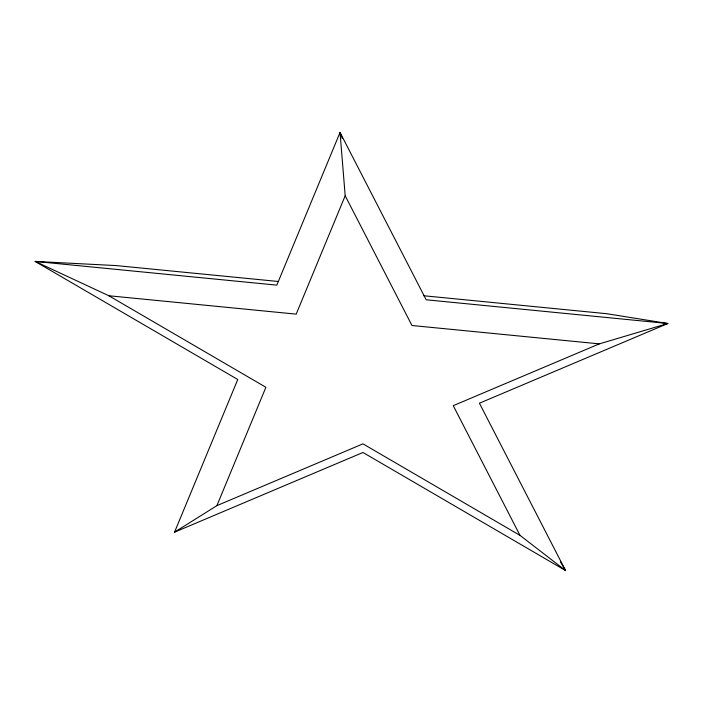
<?xml version="1.0" encoding="UTF-8"?>
<svg xmlns="http://www.w3.org/2000/svg" width="703" height="703" viewBox="0 0 703 703"><rect width="100%" height="100%" fill="white"/><g stroke="black" fill="none" stroke-linecap="round" stroke-linejoin="round"><path stroke-width="1.05" d="M423.733 295.752L606.715 313.705L667.85 323.503L479.42 403.214L565.564 570.546L362.968 452.477L174.537 532.18L237.755 379.497L35.15 261.428L116.25 265.585L278.537 281.508M174.537 532.18L216.893 505.642L265.892 387.283L108.842 295.752L35.15 261.428L276.824 285.137L340.032 132.454L426.176 299.786L667.85 323.503L599.308 343.872L453.242 405.666L520.018 535.387L565.564 570.546L560.59 562.031M342.317 138.482L340.032 132.454L345.191 195.777L296.183 314.136L108.842 295.752M216.893 505.642L362.959 443.857L520.018 535.387M599.308 343.872L411.967 325.498L345.191 195.777"/></g></svg>
